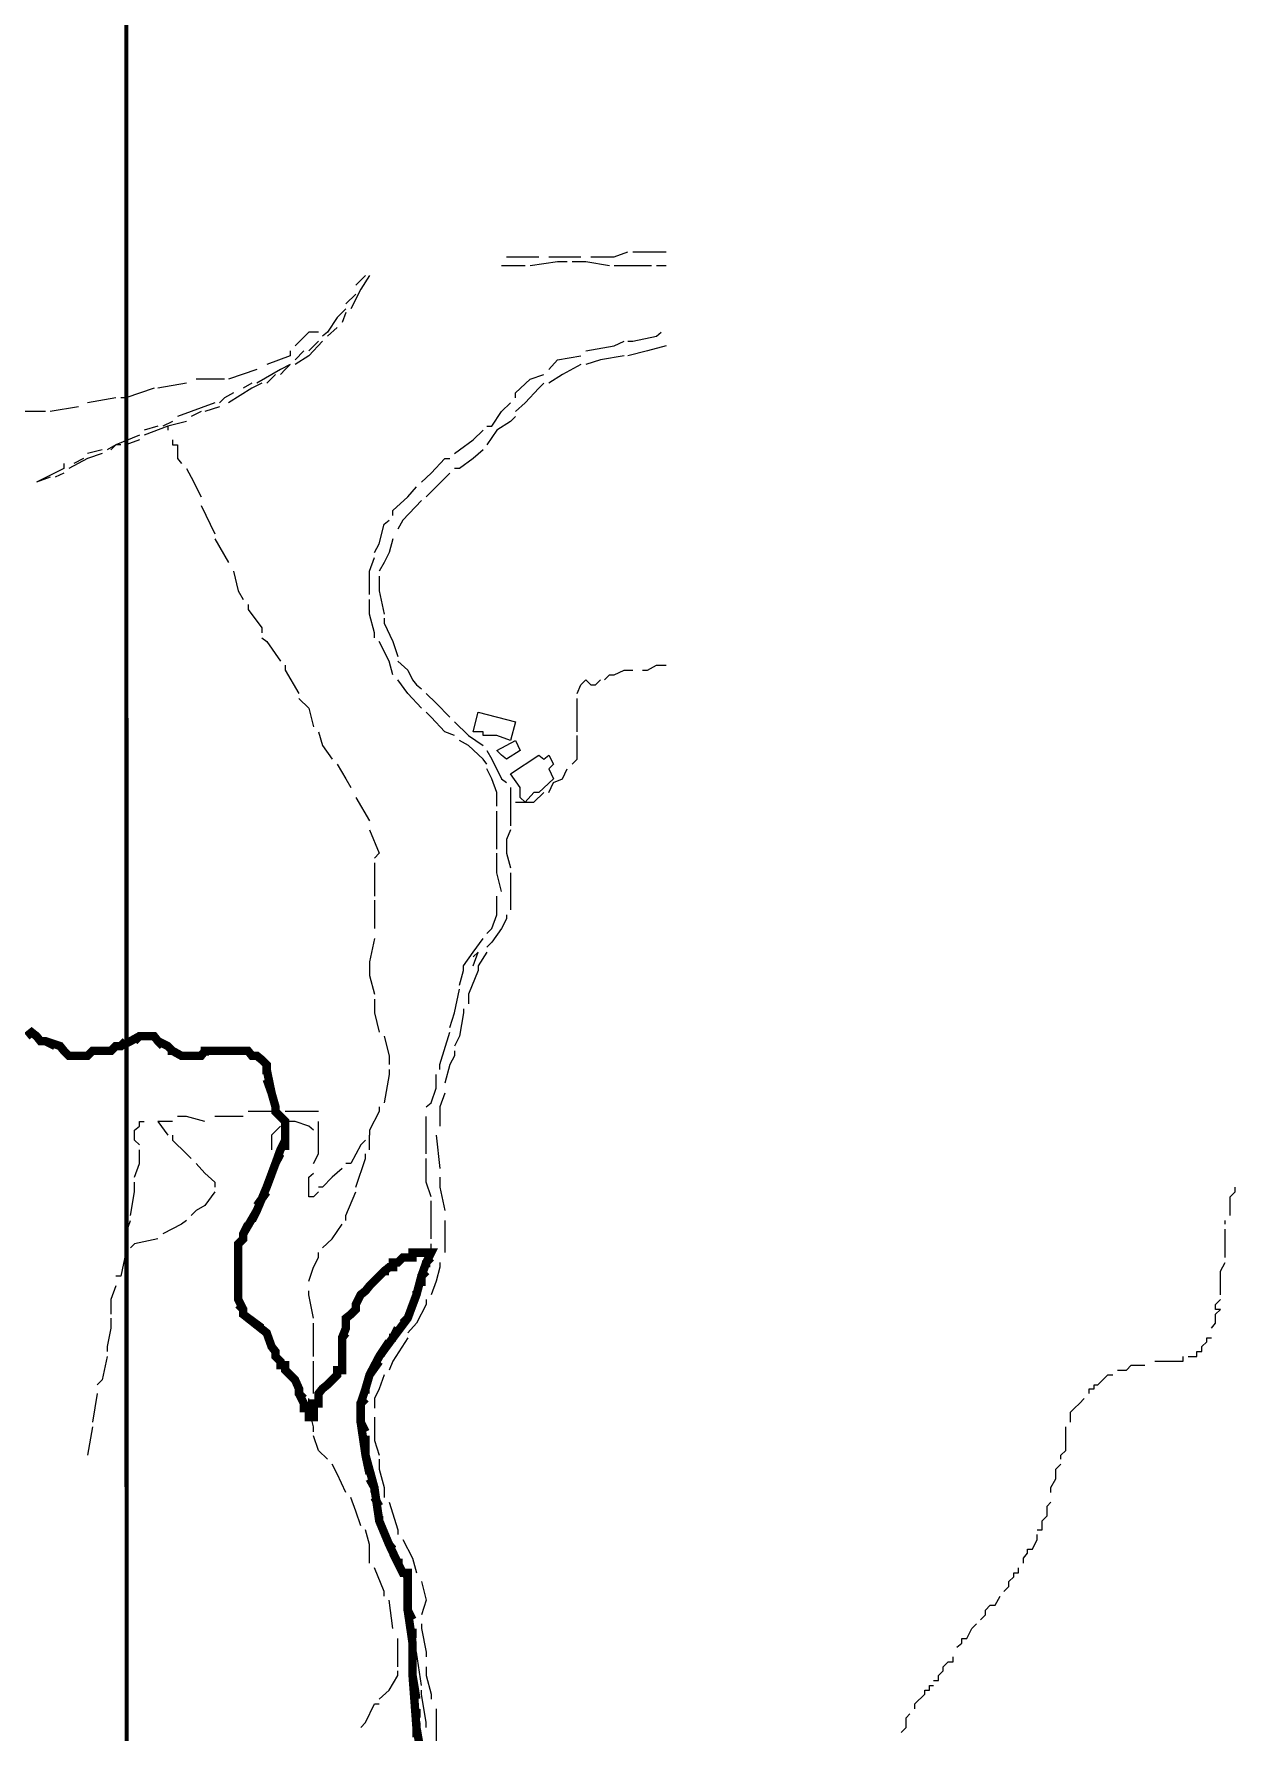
# Model space of a CAD drawing. Header units: millimetres. Extents: x -3588 to 75209, y -3737 to 38254.
# Drawn here: x 28320.6 to 28666.9, y 6647.8 to 7137.4 of the extents above; entities that cross this region are included whole.
import ezdxf

# ---------------------------------------------------------------- set-up
doc = ezdxf.new("R2010")
doc.units = ezdxf.units.MM
doc.layers.add('P', color=253, linetype='Continuous')

msp = doc.modelspace()

# ---------------------------------------------------------------- linework, layer by layer
at = {"layer": 'P'}
for points, const_width in [([(28348.83, -458.979), (28346.929, 8539.645)], 1.2), ([(28318.536, 6848.46), (28319.945, 6849.58), (28321.353, 6848.46), (28322.489, 6847.035), (28323.897, 6847.035), (28328.138, 6845.627), (28329.259, 6844.219), (28330.683, 6842.81), (28333.5, 6842.81), (28334.908, 6842.81), (28336.044, 6842.81), (28337.453, 6844.219), (28338.861, 6844.219), (28340.269, 6844.219), (28342.814, 6844.219), (28344.222, 6845.627), (28345.63, 6845.627), (28348.463, 6847.035), (28351.008, 6848.46), (28352.416, 6848.46), (28353.824, 6848.46), (28355.233, 6848.46), (28356.369, 6847.035), (28359.186, 6845.627), (28360.594, 6844.219), (28363.139, 6842.81), (28365.955, 6842.81), (28367.38, 6842.81), (28368.788, 6842.81), (28369.908, 6844.219), (28371.332, 6844.219), (28375.557, 6844.219), (28378.102, 6844.219), (28382.327, 6844.219), (28383.463, 6842.81), (28384.872, 6842.81), (28386.28, 6841.674), (28387.704, 6840.266), (28387.704, 6838.857), (28389.113, 6832.088), (28390.233, 6828.135), (28390.233, 6826.71), (28391.657, 6825.302), (28393.065, 6823.894), (28393.065, 6822.485), (28393.065, 6821.349), (28393.065, 6818.533), (28391.657, 6815.7), (28390.233, 6811.763), (28387.704, 6804.977), (28384.872, 6798.208), (28380.919, 6791.438), (28380.919, 6790.014), (28379.51, 6788.606), (28379.51, 6787.485), (28379.51, 6786.061), (28379.51, 6784.653), (28379.51, 6783.244), (28379.51, 6781.836), (28379.51, 6779.291), (28379.51, 6777.883), (28379.51, 6776.475), (28379.51, 6773.93), (28379.51, 6772.522), (28380.919, 6769.689), (28380.919, 6768.281), (28387.704, 6762.92), (28389.113, 6758.967), (28390.233, 6757.558), (28390.233, 6756.15), (28391.657, 6754.726), (28391.657, 6753.606), (28393.065, 6753.606), (28393.065, 6752.197), (28395.882, 6749.365), (28397.018, 6746.836), (28397.018, 6745.412), (28398.427, 6742.595), (28398.427, 6741.187), (28399.835, 6741.187), (28399.835, 6740.05), (28399.835, 6738.642), (28401.243, 6738.642), (28401.243, 6740.05), (28401.243, 6741.187), (28401.243, 6742.595), (28402.652, 6742.595), (28402.652, 6745.412), (28403.788, 6746.836), (28405.196, 6747.956), (28406.605, 6749.365), (28408.029, 6750.789), (28408.029, 6752.197), (28409.437, 6752.197), (28409.437, 6753.606), (28409.437, 6754.726), (28409.437, 6757.558), (28409.437, 6758.967), (28409.437, 6760.375), (28409.437, 6761.511), (28410.558, 6764.328), (28410.558, 6765.736), (28410.558, 6767.161), (28411.982, 6768.281), (28413.39, 6769.689), (28413.39, 6771.114), (28414.799, 6773.93), (28416.207, 6775.05), (28417.343, 6776.475), (28418.751, 6777.883), (28420.16, 6779.291), (28421.568, 6780.7), (28422.976, 6781.836), (28424.113, 6781.836), (28424.113, 6783.244), (28425.521, 6783.244), (28426.929, 6784.653), (28428.354, 6784.653), (28429.762, 6784.653), (28429.762, 6786.061), (28435.123, 6786.061), (28433.715, 6783.244), (28432.307, 6779.291), (28430.882, 6773.93), (28428.354, 6767.161), (28424.113, 6761.511), (28420.16, 6756.15), (28417.343, 6750.789), (28416.207, 6746.836), (28414.799, 6742.595), (28414.799, 6737.234), (28416.207, 6727.631), (28418.751, 6718.317), (28420.16, 6708.715), (28422.976, 6701.946), (28425.521, 6696.584), (28426.929, 6693.752), (28428.354, 6693.752), (28428.354, 6683.029), (28429.762, 6673.427), (28429.762, 6664.113), (28430.882, 6649.165), (28432.307, 6640.971)], 2.417), ([(28318.536, 6848.46), (28319.945, 6849.58), (28321.353, 6848.46)], 2.417), ([(28319.945, 6849.58), (28321.353, 6848.46), (28322.489, 6847.035), (28323.897, 6847.035), (28328.138, 6845.627), (28329.259, 6844.219), (28330.683, 6842.81), (28333.5, 6842.81), (28334.908, 6842.81), (28336.044, 6842.81), (28337.453, 6844.219), (28338.861, 6844.219), (28340.269, 6844.219), (28342.814, 6844.219), (28344.222, 6845.627), (28345.63, 6845.627), (28348.463, 6847.035), (28351.008, 6848.46), (28352.416, 6848.46), (28353.824, 6848.46), (28355.233, 6848.46), (28356.369, 6847.035), (28359.186, 6845.627), (28360.594, 6844.219), (28363.139, 6842.81), (28365.955, 6842.81), (28367.38, 6842.81), (28368.788, 6842.81), (28369.908, 6844.219), (28371.332, 6844.219), (28375.557, 6844.219), (28378.102, 6844.219), (28382.327, 6844.219), (28383.463, 6842.81), (28384.872, 6842.81), (28386.28, 6841.674), (28387.704, 6840.266), (28387.704, 6838.857), (28389.113, 6832.088), (28390.233, 6828.135), (28390.233, 6826.71), (28391.657, 6825.302), (28393.065, 6823.894), (28393.065, 6822.485), (28393.065, 6821.349), (28393.065, 6818.533), (28391.657, 6815.7), (28390.233, 6811.763), (28387.704, 6804.977), (28384.872, 6798.208), (28380.919, 6791.438), (28380.919, 6790.014), (28379.51, 6788.606), (28379.51, 6787.485), (28379.51, 6786.061), (28379.51, 6784.653), (28379.51, 6783.244), (28379.51, 6781.836), (28379.51, 6779.291), (28379.51, 6777.883), (28379.51, 6776.475), (28379.51, 6773.93), (28379.51, 6772.522), (28380.919, 6769.689), (28380.919, 6768.281), (28387.704, 6762.92), (28389.113, 6758.967), (28390.233, 6757.558), (28390.233, 6756.15), (28391.657, 6754.726), (28391.657, 6753.606), (28393.065, 6753.606), (28393.065, 6752.197), (28395.882, 6749.365), (28397.018, 6746.836), (28397.018, 6745.412), (28398.427, 6742.595), (28398.427, 6741.187), (28399.835, 6741.187), (28399.835, 6740.05), (28399.835, 6738.642), (28401.243, 6738.642), (28401.243, 6740.05), (28401.243, 6741.187), (28401.243, 6742.595), (28402.652, 6742.595), (28402.652, 6745.412), (28403.788, 6746.836), (28405.196, 6747.956), (28406.605, 6749.365), (28408.029, 6750.789), (28408.029, 6752.197), (28409.437, 6752.197), (28409.437, 6753.606), (28409.437, 6754.726), (28409.437, 6757.558), (28409.437, 6758.967), (28409.437, 6760.375), (28409.437, 6761.511), (28410.558, 6764.328), (28410.558, 6765.736), (28410.558, 6767.161), (28411.982, 6768.281), (28413.39, 6769.689), (28413.39, 6771.114), (28414.799, 6773.93), (28416.207, 6775.05), (28417.343, 6776.475), (28418.751, 6777.883), (28420.16, 6779.291), (28421.568, 6780.7), (28422.976, 6781.836), (28424.113, 6781.836), (28424.113, 6783.244), (28425.521, 6783.244), (28426.929, 6784.653), (28428.354, 6784.653), (28429.762, 6784.653), (28429.762, 6786.061), (28435.123, 6786.061), (28433.715, 6783.244), (28432.307, 6779.291), (28430.882, 6773.93), (28428.354, 6767.161), (28424.113, 6761.511), (28420.16, 6756.15), (28417.343, 6750.789), (28416.207, 6746.836), (28414.799, 6742.595), (28414.799, 6737.234), (28416.207, 6727.631), (28418.751, 6718.317), (28420.16, 6708.715), (28422.976, 6701.946), (28425.521, 6696.584), (28426.929, 6693.752), (28428.354, 6693.752), (28428.354, 6683.029), (28429.762, 6673.427), (28429.762, 6664.113), (28430.882, 6649.165), (28432.307, 6640.971)], 1.2), ([(28349.583, 6847.035), (28351.008, 6848.46), (28352.416, 6848.46), (28353.824, 6848.46), (28355.233, 6848.46), (28356.369, 6847.035), (28357.777, 6845.627)], 2.417), ([(28322.489, 6847.035), (28323.897, 6847.035), (28326.73, 6845.627)], 2.417), ([(28328.138, 6845.627), (28329.259, 6844.219), (28330.683, 6842.81), (28333.5, 6842.81), (28334.908, 6842.81), (28336.044, 6842.81), (28337.453, 6844.219)], 2.417), ([(28338.861, 6844.219), (28340.269, 6844.219), (28342.814, 6844.219)], 2.417), ([(28344.222, 6845.627), (28345.63, 6845.627), (28347.055, 6847.035)], 2.417), ([(28359.186, 6844.219), (28360.594, 6844.219), (28363.139, 6842.81)], 2.417), ([(28369.908, 6842.81), (28369.908, 6844.219), (28371.332, 6844.219), (28375.557, 6844.219), (28378.102, 6844.219), (28380.919, 6844.219)], 2.417), ([(28382.327, 6844.219), (28383.463, 6842.81), (28384.872, 6842.81)], 2.417), ([(28364.547, 6842.81), (28365.955, 6842.81), (28367.38, 6842.81), (28368.788, 6842.81)], 2.417), ([(28386.28, 6841.674), (28387.704, 6840.266), (28387.704, 6838.857), (28387.704, 6837.449)], 2.417), ([(28387.704, 6836.025), (28389.113, 6832.088), (28390.233, 6828.135), (28390.233, 6826.71)], 2.417), ([(28391.657, 6825.302), (28393.065, 6823.894), (28393.065, 6822.485), (28393.065, 6821.349)], 2.417), ([(28393.065, 6819.941), (28393.065, 6818.533), (28393.065, 6815.7)], 2.417), ([(28391.657, 6814.58), (28390.233, 6811.763), (28387.704, 6804.977)], 2.417), ([(28387.704, 6803.569), (28384.872, 6799.616)], 2.417), ([(28382.327, 6794.255), (28380.919, 6791.438), (28380.919, 6790.014), (28379.51, 6788.606), (28379.51, 6787.485), (28379.51, 6786.061), (28379.51, 6784.653), (28379.51, 6783.244)], 2.417), ([(28384.872, 6798.208), (28383.463, 6795.375)], 2.417), ([(28424.113, 6781.836), (28424.113, 6783.244), (28425.521, 6783.244), (28426.929, 6784.653), (28428.354, 6784.653), (28429.762, 6784.653), (28429.762, 6786.061), (28433.715, 6786.061)], 2.417), ([(28435.123, 6784.653), (28433.715, 6783.244), (28433.715, 6781.836)], 2.417), ([(28379.51, 6781.836), (28379.51, 6779.291)], 2.417), ([(28420.16, 6779.291), (28421.568, 6780.7), (28422.976, 6780.7)], 2.417), ([(28433.715, 6780.7), (28432.307, 6779.291), (28432.307, 6776.475)], 2.417), ([(28379.51, 6776.475), (28379.51, 6773.93)], 2.417), ([(28416.207, 6775.05), (28417.343, 6776.475), (28418.751, 6777.883)], 2.417), ([(28430.882, 6775.05), (28430.882, 6773.93), (28428.354, 6767.161), (28426.929, 6765.736)], 2.417), ([(28379.51, 6771.114), (28380.919, 6769.689), (28380.919, 6768.281), (28386.28, 6764.328)], 2.417), ([(28410.558, 6764.328), (28410.558, 6765.736), (28410.558, 6767.161), (28411.982, 6768.281), (28413.39, 6769.689), (28413.39, 6771.114), (28414.799, 6773.93)], 2.417), ([(28387.704, 6762.92), (28389.113, 6758.967)], 2.417), ([(28409.437, 6758.967), (28409.437, 6760.375), (28409.437, 6761.511), (28410.558, 6762.92)], 2.417), ([(28422.976, 6760.375), (28420.16, 6756.15)], 2.417), ([(28425.521, 6764.328), (28424.113, 6761.511), (28422.976, 6761.511)], 2.417), ([(28390.233, 6757.558), (28390.233, 6756.15), (28391.657, 6754.726)], 2.417), ([(28409.437, 6753.606), (28409.437, 6754.726), (28409.437, 6757.558)], 2.417), ([(28393.065, 6753.606), (28393.065, 6752.197), (28395.882, 6749.365), (28397.018, 6746.836), (28397.018, 6745.412), (28398.427, 6744.003)], 2.417), ([(28402.652, 6744.003), (28402.652, 6745.412), (28403.788, 6746.836), (28405.196, 6747.956), (28406.605, 6749.365), (28408.029, 6750.789), (28408.029, 6752.197)], 2.417), ([(28420.16, 6754.726), (28417.343, 6750.789), (28416.207, 6746.836), (28416.207, 6745.412)], 2.417), ([(28398.427, 6742.595), (28398.427, 6741.187), (28399.835, 6741.187), (28399.835, 6740.05), (28399.835, 6738.642)], 2.417), ([(28401.243, 6738.642), (28401.243, 6740.05), (28401.243, 6741.187), (28401.243, 6742.595)], 2.417), ([(28416.207, 6744.003), (28414.799, 6742.595), (28414.799, 6740.05)], 2.417), ([(28414.799, 6738.642), (28414.799, 6737.234), (28416.207, 6734.401)], 2.417), ([(28416.207, 6733.281), (28416.207, 6727.631), (28417.343, 6722.27)], 2.417), ([(28417.343, 6720.862), (28418.751, 6718.317), (28418.751, 6716.909)], 2.417), ([(28418.751, 6715.501), (28420.16, 6712.956)], 2.417), ([(28420.16, 6710.139), (28420.16, 6708.715), (28422.976, 6701.946), (28424.113, 6700.537)], 2.417), ([(28424.113, 6699.401), (28425.521, 6696.584), (28426.929, 6696.584)], 2.417), ([(28426.929, 6693.752), (28428.354, 6693.752), (28428.354, 6692.631)], 2.417), ([(28428.354, 6689.815), (28428.354, 6683.029), (28429.762, 6680.212)], 2.417), ([(28429.762, 6677.668), (28429.762, 6674.851)], 2.417), ([(28429.762, 6672.307), (28429.762, 6669.49)], 2.417), ([(28429.762, 6668.066), (28429.762, 6664.113), (28430.882, 6657.343)], 2.417), ([(28430.882, 6654.527), (28430.882, 6651.982)], 2.417), ([(28430.882, 6650.574), (28430.882, 6649.165), (28430.882, 6646.333)], 2.417)]:
    msp.add_lwpolyline(points, dxfattribs=dict(at, const_width=const_width))
for points in [[(28481.134, 7073.152), (28487.903, 7073.152), (28491.856, 7074.56)], [(28493.281, 7074.56), (28494.689, 7074.56)], [(28494.689, 7074.56), (28500.05, 7074.56), (28502.867, 7074.56)], [(28462.218, 7070.607), (28455.448, 7070.607)], [(28456.856, 7073.152), (28463.626, 7073.152), (28466.17, 7073.152)], [(28474.364, 7071.743), (28471.532, 7071.743), (28463.626, 7070.607)], [(28469.003, 7073.152), (28475.773, 7073.152), (28478.317, 7073.152)], [(28486.495, 7070.607), (28479.726, 7071.743), (28475.773, 7071.743)], [(28498.642, 7070.607), (28493.281, 7070.607), (28487.903, 7070.607)], [(28502.867, 7070.607), (28500.05, 7070.607)], [(28417.343, 7067.79), (28414.799, 7063.837), (28411.982, 7058.188)], [(28416.207, 7067.79), (28413.39, 7064.974)], [(28413.39, 7062.429), (28410.558, 7059.597)], [(28410.558, 7058.188), (28408.029, 7055.66), (28405.196, 7051.419)], [(28410.558, 7057.068), (28409.437, 7054.235)], [(28402.652, 7051.419), (28399.835, 7051.419), (28395.882, 7047.466)], [(28405.196, 7051.419), (28403.788, 7050.282)], [(28408.029, 7052.827), (28405.196, 7050.282)], [(28491.856, 7048.874), (28493.281, 7048.874), (28500.05, 7050.282), (28501.459, 7051.419)], [(28394.474, 7046.057), (28394.474, 7044.649), (28387.704, 7042.104)], [(28403.788, 7048.874), (28399.835, 7044.649), (28395.882, 7042.104)], [(28398.427, 7046.057), (28395.882, 7043.513)], [(28402.652, 7048.874), (28399.835, 7046.057)], [(28479.726, 7046.057), (28487.903, 7047.466), (28490.736, 7048.874)], [(28502.867, 7047.466), (28497.506, 7046.057), (28491.856, 7044.649)], [(28384.872, 7040.696), (28376.694, 7037.863)], [(28394.474, 7042.104), (28391.657, 7040.696), (28384.872, 7036.743)], [(28394.474, 7042.104), (28393.065, 7040.696), (28391.657, 7039.272)], [(28469.003, 7040.696), (28471.532, 7043.513), (28478.317, 7044.649)], [(28478.317, 7042.104), (28472.956, 7039.272), (28469.003, 7036.743)], [(28490.736, 7044.649), (28483.951, 7043.513), (28479.726, 7042.104)], [(28355.233, 7035.335), (28347.055, 7032.502), (28345.63, 7032.502)], [(28364.547, 7036.743), (28356.369, 7035.335)], [(28375.557, 7037.863), (28374.149, 7037.863), (28367.38, 7037.863)], [(28386.28, 7036.743), (28383.463, 7035.335), (28376.694, 7031.094)], [(28383.463, 7036.743), (28380.919, 7035.335)], [(28390.233, 7039.272), (28387.704, 7036.743)], [(28459.401, 7032.502), (28459.401, 7033.911), (28463.626, 7037.863), (28467.579, 7039.272)], [(28467.579, 7036.743), (28466.17, 7035.335), (28462.218, 7031.094), (28459.401, 7028.549)], [(28344.222, 7032.502), (28336.044, 7031.094)], [(28372.741, 7031.094), (28362.002, 7027.141)], [(28375.557, 7032.502), (28374.149, 7031.094)], [(28378.102, 7033.911), (28375.557, 7032.502)], [(28451.207, 7024.324), (28452.631, 7024.324), (28455.448, 7028.549), (28457.993, 7031.094)], [(28323.897, 7028.549), (28321.353, 7028.549), (28317.128, 7028.549), (28314.583, 7028.549)], [(28333.5, 7029.958), (28325.306, 7028.549)], [(28360.594, 7025.733), (28357.777, 7024.324)], [(28364.547, 7025.733), (28359.186, 7024.324)], [(28368.788, 7028.549), (28365.955, 7027.141)], [(28374.149, 7029.958), (28369.908, 7028.549)], [(28459.401, 7027.141), (28457.993, 7025.733), (28454.04, 7023.188), (28451.207, 7018.947)], [(28351.008, 7021.78), (28344.222, 7018.947), (28341.678, 7017.539)], [(28356.369, 7024.324), (28352.416, 7023.188)], [(28359.186, 7024.324), (28352.416, 7021.78)], [(28359.186, 7024.324), (28359.186, 7023.188)], [(28441.893, 7016.418), (28443.301, 7017.539), (28447.254, 7020.371), (28450.087, 7023.188)], [(28340.269, 7016.418), (28336.044, 7015.01), (28330.683, 7012.178)], [(28340.269, 7017.539), (28336.044, 7016.418)], [(28345.63, 7018.947), (28344.222, 7018.947), (28342.814, 7017.539)], [(28351.008, 7020.371), (28347.055, 7018.947)], [(28360.594, 7020.371), (28360.594, 7018.947), (28362.002, 7018.947), (28362.002, 7017.539), (28362.002, 7016.418), (28362.002, 7015.01), (28363.139, 7013.586)], [(28450.087, 7017.539), (28447.254, 7015.01), (28443.301, 7012.178), (28441.893, 7012.178)], [(28329.259, 7013.586), (28329.259, 7012.178), (28321.353, 7008.225)], [(28329.259, 7010.769), (28326.73, 7009.633)], [(28334.908, 7015.01), (28332.091, 7013.586)], [(28364.547, 7012.178), (28365.955, 7009.633), (28368.788, 7004)], [(28432.307, 7008.225), (28435.123, 7010.769), (28439.076, 7015.01), (28440.484, 7015.01)], [(28440.484, 7010.769), (28436.532, 7006.816), (28433.715, 7004)], [(28325.306, 7009.633), (28321.353, 7008.225)], [(28424.113, 6998.622), (28424.113, 7000.047), (28428.354, 7004), (28430.882, 7006.816)], [(28368.788, 7001.455), (28372.741, 6993.261)], [(28432.307, 7002.863), (28426.929, 6997.214), (28425.521, 6994.685)], [(28418.751, 6987.9), (28420.16, 6990.444), (28421.568, 6996.094), (28422.976, 6997.214)], [(28372.741, 6991.853), (28376.694, 6985.083)], [(28424.113, 6991.853), (28422.976, 6987.9), (28421.568, 6985.083), (28420.16, 6982.539)], [(28417.343, 6975.769), (28417.343, 6976.889), (28417.343, 6982.539), (28418.751, 6986.492)], [(28378.102, 6982.539), (28379.51, 6976.889), (28380.919, 6974.361)], [(28420.16, 6981.13), (28420.16, 6976.889), (28421.568, 6970.12)], [(28382.327, 6972.936), (28382.327, 6971.528), (28386.28, 6966.167), (28386.28, 6964.759)], [(28418.751, 6963.35), (28418.751, 6964.759), (28417.343, 6970.12), (28417.343, 6974.361)], [(28421.568, 6968.983), (28421.568, 6967.575), (28424.113, 6962.214), (28425.521, 6957.973)], [(28386.28, 6963.35), (28387.704, 6962.214), (28391.657, 6956.565)], [(28424.113, 6952.612), (28422.976, 6956.565), (28420.16, 6962.214)], [(28393.065, 6955.444), (28393.065, 6954.036), (28397.018, 6947.25)], [(28425.521, 6956.565), (28428.354, 6954.036), (28429.762, 6951.203), (28430.882, 6949.795), (28432.307, 6948.659)], [(28485.087, 6951.203), (28486.495, 6952.612), (28487.903, 6952.612), (28490.736, 6954.036), (28493.281, 6954.036)], [(28496.097, 6954.036), (28497.506, 6954.036), (28500.05, 6955.444), (28502.867, 6955.444)], [(28432.307, 6943.025), (28428.354, 6947.25), (28425.521, 6951.203)], [(28433.715, 6947.25), (28436.532, 6944.434), (28440.484, 6940.481)], [(28477.181, 6947.25), (28478.317, 6949.795), (28479.726, 6951.203), (28481.134, 6949.795), (28482.542, 6949.795), (28483.951, 6951.203)], [(28397.018, 6945.842), (28399.835, 6943.025), (28401.243, 6937.648)], [(28477.181, 6936.24), (28477.181, 6941.889), (28477.181, 6945.842)], [(28435.123, 6940.481), (28433.715, 6941.889)], [(28441.893, 6935.12), (28439.076, 6936.24), (28435.123, 6940.481)], [(28441.893, 6939.073), (28445.846, 6935.12), (28450.087, 6932.287)], [(28454.04, 6935.12), (28450.087, 6935.12), (28450.087, 6936.24), (28447.254, 6936.24), (28448.678, 6941.889), (28459.401, 6939.073), (28457.993, 6933.711), (28454.04, 6935.12)], [(28402.652, 6936.24), (28403.788, 6932.287), (28406.605, 6928.334)], [(28451.207, 6926.926), (28450.087, 6928.334), (28445.846, 6932.287), (28443.301, 6933.711)], [(28455.448, 6929.47), (28454.04, 6930.879), (28459.401, 6933.711), (28460.809, 6930.879), (28456.856, 6928.334), (28455.448, 6929.47)], [(28475.773, 6926.926), (28477.181, 6928.334), (28477.181, 6930.879), (28477.181, 6935.12)], [(28451.207, 6930.879), (28452.631, 6928.334), (28455.448, 6922.701), (28456.856, 6921.564)], [(28460.809, 6917.323), (28460.809, 6920.156), (28457.993, 6924.109), (28466.17, 6929.47), (28467.579, 6928.334), (28469.003, 6929.47), (28470.411, 6926.926), (28469.003, 6925.517), (28470.411, 6922.701), (28466.17, 6918.748), (28464.762, 6918.748), (28462.218, 6915.915), (28460.809, 6917.323)], [(28408.029, 6926.926), (28410.558, 6922.701), (28411.982, 6920.156)], [(28454.04, 6914.795), (28454.04, 6915.915), (28454.04, 6918.748), (28452.631, 6922.701), (28451.207, 6925.517)], [(28469.003, 6918.748), (28470.411, 6921.564), (28472.956, 6922.701), (28474.364, 6925.517)], [(28457.993, 6920.156), (28457.993, 6918.748), (28457.993, 6915.915)], [(28459.401, 6915.915), (28460.809, 6915.915), (28464.762, 6915.915), (28467.579, 6918.748)], [(28413.39, 6917.323), (28417.343, 6910.554)], [(28454.04, 6902.376), (28454.04, 6909.146), (28454.04, 6913.387)], [(28457.993, 6915.915), (28457.993, 6911.962), (28457.993, 6909.146)], [(28417.343, 6908.009), (28420.16, 6901.24), (28418.751, 6899.831)], [(28457.993, 6908.009), (28456.856, 6905.193), (28456.856, 6901.24), (28457.993, 6896.999)], [(28418.751, 6898.423), (28418.751, 6891.638), (28418.751, 6888.821)], [(28455.448, 6890.229), (28454.04, 6895.59), (28454.04, 6901.24)], [(28457.993, 6895.59), (28457.993, 6893.062), (28457.993, 6890.229), (28457.993, 6886.276), (28457.993, 6884.868)], [(28451.207, 6878.098), (28452.631, 6879.507), (28454.04, 6883.46), (28454.04, 6887.685), (28454.04, 6888.821)], [(28418.751, 6887.685), (28418.751, 6879.507)], [(28456.856, 6883.46), (28456.856, 6882.323), (28455.448, 6879.507), (28452.631, 6875.554), (28451.207, 6874.145)], [(28418.751, 6876.674), (28417.343, 6869.904), (28417.343, 6868.784)], [(28444.437, 6868.784), (28447.254, 6872.737), (28450.087, 6876.674)], [(28417.343, 6868.784), (28417.343, 6865.952), (28418.751, 6860.59)], [(28443.301, 6863.135), (28444.437, 6867.36), (28444.437, 6868.784)], [(28448.678, 6868.784), (28448.678, 6867.36), (28445.846, 6860.59), (28445.846, 6857.774)], [(28447.254, 6868.784), (28448.678, 6872.737), (28447.254, 6871.313)], [(28451.207, 6872.737), (28448.678, 6868.784)], [(28418.751, 6859.182), (28418.751, 6855.229), (28420.16, 6849.58)], [(28440.484, 6850.988), (28441.893, 6855.229), (28443.301, 6861.999)], [(28444.437, 6856.349), (28444.437, 6855.229), (28443.301, 6848.46), (28441.893, 6845.627)], [(28437.668, 6838.857), (28437.668, 6840.266), (28440.484, 6849.58)], [(28421.568, 6848.46), (28422.976, 6842.81), (28422.976, 6840.266)], [(28441.893, 6844.219), (28441.893, 6842.81), (28440.484, 6840.266), (28439.076, 6834.904)], [(28422.976, 6838.857), (28422.976, 6837.449), (28421.568, 6829.255)], [(28433.715, 6828.135), (28435.123, 6829.255), (28436.532, 6833.496), (28436.532, 6837.449)], [(28439.076, 6832.088), (28437.668, 6828.135), (28437.668, 6822.485)], [(28369.908, 6823.894), (28364.547, 6825.302), (28362.002, 6825.302)], [(28380.919, 6825.302), (28379.51, 6825.302), (28372.741, 6825.302)], [(28391.657, 6826.71), (28387.704, 6826.71), (28383.463, 6826.71), (28382.327, 6826.71)], [(28402.652, 6826.71), (28393.065, 6826.71)], [(28420.16, 6828.135), (28420.16, 6826.71), (28417.343, 6821.349), (28417.343, 6819.941)], [(28433.715, 6814.58), (28433.715, 6819.941), (28433.715, 6823.894), (28433.715, 6825.302)], [(28351.008, 6817.124), (28349.583, 6818.533), (28349.583, 6819.941), (28349.583, 6821.349), (28351.008, 6822.485), (28351.008, 6823.894), (28352.416, 6823.894)], [(28360.594, 6823.894), (28356.369, 6823.894), (28359.186, 6819.941)], [(28360.594, 6819.941), (28360.594, 6818.533), (28364.547, 6814.58), (28365.955, 6813.171)], [(28391.657, 6822.485), (28389.113, 6819.941), (28389.113, 6818.533), (28389.113, 6815.7)], [(28401.243, 6821.349), (28399.835, 6822.485), (28395.882, 6823.894), (28394.474, 6823.894), (28393.065, 6823.894)], [(28401.243, 6811.763), (28402.652, 6814.58), (28402.652, 6817.124), (28402.652, 6819.941)], [(28402.652, 6819.941), (28402.652, 6822.485), (28402.652, 6823.894)], [(28417.343, 6815.7), (28417.343, 6817.124), (28417.343, 6819.941)], [(28436.532, 6819.941), (28437.668, 6810.339)], [(28349.583, 6807.81), (28351.008, 6811.763), (28351.008, 6815.7)], [(28416.207, 6818.533), (28414.799, 6817.124), (28411.982, 6811.763), (28410.558, 6811.763)], [(28367.38, 6811.763), (28369.908, 6808.93), (28372.741, 6806.386), (28372.741, 6804.977)], [(28409.437, 6810.339), (28406.605, 6807.81), (28403.788, 6804.977), (28402.652, 6804.977)], [(28413.39, 6804.977), (28416.207, 6813.171), (28416.207, 6814.58)], [(28435.123, 6802.161), (28433.715, 6806.386), (28433.715, 6813.171)], [(28348.463, 6796.8), (28349.583, 6803.569), (28349.583, 6806.386)], [(28402.652, 6803.569), (28401.243, 6802.161), (28399.835, 6802.161), (28399.835, 6807.81), (28401.243, 6808.93)], [(28437.668, 6807.81), (28437.668, 6804.977), (28439.076, 6798.208)], [(28372.741, 6803.569), (28369.908, 6799.616), (28367.38, 6798.208), (28365.955, 6796.8)], [(28410.558, 6795.375), (28410.558, 6796.8), (28413.39, 6803.569)], [(28435.123, 6790.014), (28435.123, 6792.847), (28435.123, 6796.8), (28435.123, 6799.616), (28435.123, 6801.025)], [(28665.465, 6796.8), (28665.465, 6798.208), (28665.465, 6801.025), (28665.465, 6802.161), (28666.873, 6803.569), (28666.873, 6804.977)], [(28347.055, 6786.061), (28347.055, 6791.438), (28348.463, 6795.375)], [(28364.547, 6795.375), (28363.139, 6794.255), (28357.777, 6791.438)], [(28439.076, 6795.375), (28439.076, 6792.847), (28439.076, 6787.485), (28439.076, 6786.061)], [(28664.056, 6794.255), (28664.056, 6795.375)], [(28403.788, 6787.485), (28406.605, 6790.014), (28409.437, 6794.255)], [(28664.056, 6784.653), (28664.056, 6787.485), (28664.056, 6788.606), (28664.056, 6790.014), (28664.056, 6792.847)], [(28347.055, 6786.061), (28345.63, 6779.291), (28344.222, 6779.291)], [(28356.369, 6790.014), (28349.583, 6788.606), (28348.463, 6787.485)], [(28399.835, 6777.883), (28401.243, 6781.836), (28402.652, 6784.653), (28402.652, 6786.061)], [(28432.307, 6777.883), (28432.307, 6779.291), (28433.715, 6783.244), (28435.123, 6787.485), (28435.123, 6788.606)], [(28437.668, 6783.244), (28437.668, 6781.836), (28436.532, 6777.883), (28435.123, 6773.93)], [(28662.648, 6773.93), (28662.648, 6775.05), (28662.648, 6776.475), (28662.648, 6777.883), (28662.648, 6779.291), (28662.648, 6780.7), (28664.056, 6783.244)], [(28344.222, 6776.475), (28342.814, 6772.522), (28342.814, 6768.281)], [(28426.929, 6767.161), (28428.354, 6767.161), (28430.882, 6773.93), (28432.307, 6776.475)], [(28401.243, 6767.161), (28399.835, 6773.93), (28399.835, 6775.05)], [(28433.715, 6772.522), (28433.715, 6771.114), (28430.882, 6765.736), (28428.354, 6762.92)], [(28660.103, 6764.328), (28661.24, 6765.736), (28661.24, 6767.161), (28661.24, 6768.281), (28662.648, 6769.689), (28661.24, 6769.689), (28661.24, 6771.114), (28662.648, 6772.522)], [(28342.814, 6767.161), (28342.814, 6764.328), (28341.678, 6758.967), (28341.678, 6757.558)], [(28401.243, 6756.15), (28401.243, 6757.558), (28401.243, 6765.736)], [(28421.568, 6756.15), (28424.113, 6761.511), (28426.929, 6765.736)], [(28428.354, 6761.511), (28424.113, 6754.726), (28422.976, 6752.197)], [(28653.334, 6756.15), (28654.454, 6756.15), (28655.878, 6756.15), (28655.878, 6757.558), (28657.287, 6757.558), (28657.287, 6758.967), (28658.695, 6760.375), (28658.695, 6761.511), (28660.103, 6761.511)], [(28341.678, 6756.15), (28340.269, 6749.365), (28338.861, 6747.956)], [(28643.732, 6754.726), (28645.14, 6754.726), (28646.548, 6754.726), (28647.685, 6754.726), (28649.093, 6754.726), (28651.926, 6754.726), (28651.926, 6756.15)], [(28401.243, 6745.412), (28401.243, 6749.365), (28401.243, 6754.726)], [(28416.207, 6745.412), (28416.207, 6746.836), (28417.343, 6750.789), (28420.16, 6754.726)], [(28633.009, 6752.197), (28634.129, 6752.197), (28635.554, 6752.197), (28636.962, 6753.606), (28638.37, 6753.606), (28639.779, 6753.606), (28640.915, 6753.606)], [(28421.568, 6750.789), (28420.16, 6746.836), (28418.751, 6744.003), (28418.751, 6741.187)], [(28624.815, 6745.412), (28624.815, 6746.836), (28626.224, 6746.836), (28626.224, 6747.956), (28627.36, 6747.956), (28628.768, 6749.365), (28630.176, 6750.789), (28631.601, 6750.789)], [(28338.861, 6745.412), (28337.453, 6737.234)], [(28401.243, 6734.401), (28401.243, 6735.825), (28399.835, 6741.187), (28399.835, 6744.003)], [(28416.207, 6733.281), (28414.799, 6737.234), (28414.799, 6742.595), (28416.207, 6744.003)], [(28619.454, 6737.234), (28619.454, 6738.642), (28619.454, 6740.05), (28620.59, 6741.187), (28621.999, 6742.595), (28623.407, 6744.003)], [(28418.751, 6738.642), (28418.751, 6731.872), (28420.16, 6727.631)], [(28337.453, 6735.825), (28336.044, 6727.631)], [(28405.196, 6726.511), (28402.652, 6729.04), (28401.243, 6733.281)], [(28417.343, 6720.862), (28416.207, 6727.631), (28416.207, 6731.872)], [(28616.637, 6726.511), (28616.637, 6727.631), (28618.046, 6729.04), (28618.046, 6730.464), (28618.046, 6731.872), (28618.046, 6733.281), (28618.046, 6735.825)], [(28410.558, 6716.909), (28408.029, 6722.27), (28406.605, 6725.087)], [(28420.16, 6726.511), (28420.16, 6723.679), (28421.568, 6718.317), (28421.568, 6715.501)], [(28613.805, 6716.909), (28613.805, 6718.317), (28615.229, 6720.862), (28615.229, 6722.27), (28615.229, 6723.679), (28616.637, 6725.087)], [(28420.16, 6708.715), (28418.751, 6718.317), (28417.343, 6719.726)], [(28414.799, 6707.307), (28413.39, 6711.548), (28411.982, 6715.501)], [(28422.976, 6714.076), (28425.521, 6706.187), (28425.521, 6704.762)], [(28609.852, 6706.187), (28611.276, 6706.187), (28611.276, 6707.307), (28611.276, 6708.715), (28612.684, 6710.139), (28612.684, 6712.956), (28613.805, 6714.076)], [(28425.521, 6697.993), (28422.976, 6701.946), (28421.568, 6707.307)], [(28417.343, 6696.584), (28417.343, 6697.993), (28417.343, 6701.946), (28416.207, 6706.187)], [(28426.929, 6703.354), (28429.762, 6697.993), (28430.882, 6693.752)], [(28605.899, 6697.993), (28607.035, 6699.401), (28607.035, 6700.537), (28608.443, 6700.537), (28609.852, 6703.354), (28609.852, 6704.762)], [(28605.899, 6696.584), (28605.899, 6697.993)], [(28421.568, 6686.982), (28421.568, 6688.39), (28418.751, 6695.176)], [(28428.354, 6685.862), (28428.354, 6689.815), (28425.521, 6696.584)], [(28600.266, 6688.39), (28601.674, 6689.815), (28601.674, 6691.223), (28603.082, 6692.631), (28603.082, 6693.752), (28604.491, 6693.752), (28604.491, 6695.176)], [(28432.307, 6691.223), (28433.715, 6685.862), (28432.307, 6681.621)], [(28424.113, 6677.668), (28422.976, 6685.862)], [(28429.762, 6673.427), (28429.762, 6677.668), (28428.354, 6684.437)], [(28593.48, 6680.212), (28594.904, 6681.621), (28594.904, 6683.029), (28596.313, 6684.437), (28597.721, 6684.437), (28599.129, 6686.982)], [(28432.307, 6679.076), (28432.307, 6677.668), (28433.715, 6670.898), (28433.715, 6669.49)], [(28586.71, 6672.307), (28588.119, 6673.427), (28588.119, 6674.851), (28589.527, 6674.851), (28590.951, 6677.668), (28592.36, 6679.076)], [(28425.521, 6666.657), (28425.521, 6672.307), (28425.521, 6674.851)], [(28432.307, 6661.296), (28430.882, 6670.898), (28429.762, 6672.307)], [(28579.941, 6662.704), (28581.349, 6662.704), (28581.349, 6664.113), (28582.757, 6665.537), (28582.757, 6666.657), (28584.166, 6668.066), (28585.574, 6668.066), (28585.574, 6669.49)], [(28420.16, 6657.343), (28422.976, 6659.888), (28425.521, 6664.113), (28425.521, 6665.537)], [(28433.715, 6666.657), (28433.715, 6664.113), (28435.123, 6658.752), (28435.123, 6657.343)], [(28433.715, 6649.165), (28433.715, 6650.574), (28432.307, 6658.752), (28432.307, 6659.888)], [(28574.58, 6654.527), (28574.58, 6655.935), (28577.396, 6658.752), (28577.396, 6659.888), (28578.805, 6659.888), (28578.805, 6661.296), (28579.941, 6661.296)], [(28414.799, 6649.165), (28416.207, 6650.574), (28418.751, 6655.935), (28420.16, 6655.935)], [(28436.532, 6654.527), (28436.532, 6650.574), (28436.532, 6645.212)], [(28570.627, 6647.741), (28572.035, 6649.165), (28572.035, 6650.574), (28572.035, 6651.982), (28573.155, 6653.102)]]:
    msp.add_lwpolyline(points, dxfattribs=at)

doc.saveas('drawing.dxf')
